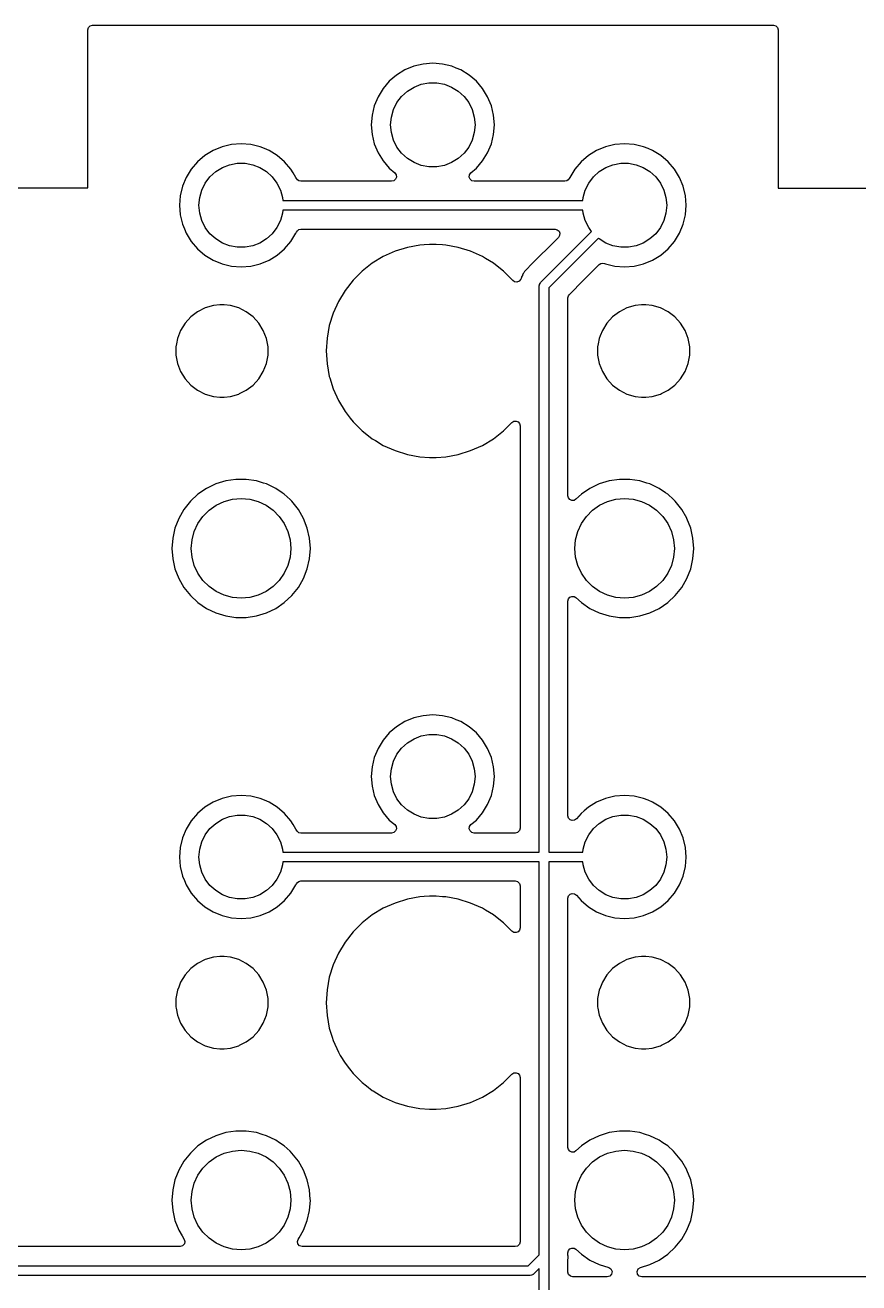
# Model space of a CAD drawing. Extents: x 79.4 to 173.9, y -124.3 to -35.
# Drawn here: x 113.76 to 135.5, y -67.82 to -35.01 of the extents above; entities that cross this region are included whole.
import ezdxf

# ---------------------------------------------------------------- set-up
doc = ezdxf.new("R2010")
doc.units = 0
doc.layers.add('BLACK', color=7, linetype='CONTINUOUS')

msp = doc.modelspace()

# ---------------------------------------------------------------- linework, layer by layer
at = {"layer": 'BLACK', "linetype": 'CONTINUOUS'}
for p, q in [((115.39, -35.1345), (115.407, -35.0725)), ((115.407, -35.0725), (115.453, -35.0271)), ((115.453, -35.0271), (115.514, -35.0105)), ((115.514, -35.0105), (133.275, -35.0105)), ((133.275, -35.0105), (133.338, -35.0271)), ((133.338, -35.0271), (133.383, -35.0725)), ((133.383, -35.0725), (133.399, -35.1345)), ((115.39, -39.2252), (115.39, -35.1345)), ((133.399, -35.1345), (133.399, -39.2352)), ((123.896, -36.0831), (123.663, -36.1795)), ((124.141, -36.0243), (123.896, -36.0831)), ((124.392, -36.0046), (124.141, -36.0243)), ((124.643, -36.0243), (124.392, -36.0046)), ((124.888, -36.0831), (124.643, -36.0243)), ((125.004, -36.1313), (124.888, -36.0831)), ((123.448, -36.3112), (123.257, -36.4748)), ((123.663, -36.1795), (123.448, -36.3112)), ((125.121, -36.1795), (125.004, -36.1313)), ((125.336, -36.3112), (125.121, -36.1795)), ((125.527, -36.4748), (125.336, -36.3112)), ((123.093, -36.6663), (122.962, -36.8811)), ((123.257, -36.4748), (123.093, -36.6663)), ((123.579, -36.8689), (123.729, -36.7322)), ((123.729, -36.7322), (123.902, -36.6253)), ((123.902, -36.6253), (124.091, -36.552)), ((124.091, -36.552), (124.291, -36.5147)), ((124.291, -36.5147), (124.493, -36.5147)), ((124.493, -36.5147), (124.693, -36.552)), ((124.693, -36.552), (124.882, -36.6253)), ((124.882, -36.6253), (125.055, -36.7322)), ((125.055, -36.7322), (125.205, -36.8689)), ((125.691, -36.6663), (125.527, -36.4748)), ((125.822, -36.8811), (125.691, -36.6663)), ((122.962, -36.8811), (122.865, -37.1139)), ((123.366, -37.2126), (123.457, -37.0309)), ((123.457, -37.0309), (123.579, -36.8689)), ((125.205, -36.8689), (125.327, -37.0309)), ((125.327, -37.0309), (125.418, -37.2126)), ((125.919, -37.1139), (125.822, -36.8811)), ((122.806, -37.3588), (122.787, -37.61)), ((122.865, -37.1139), (122.806, -37.3588)), ((123.311, -37.4079), (123.366, -37.2126)), ((125.418, -37.2126), (125.473, -37.4079)), ((125.978, -37.3589), (125.919, -37.1139)), ((125.997, -37.61), (125.978, -37.3589)), ((122.787, -37.61), (122.806, -37.8611)), ((123.292, -37.61), (123.311, -37.4079)), ((123.311, -37.8121), (123.292, -37.61)), ((125.473, -37.4079), (125.492, -37.61)), ((125.492, -37.61), (125.473, -37.8121)), ((125.978, -37.8611), (125.997, -37.61)), ((122.806, -37.8611), (122.865, -38.1061)), ((123.366, -38.0074), (123.311, -37.8121)), ((123.457, -38.1891), (123.366, -38.0074)), ((125.418, -38.0074), (125.327, -38.1891)), ((125.473, -37.8121), (125.418, -38.0074)), ((125.919, -38.1061), (125.978, -37.8611)), ((118.663, -38.2795), (118.448, -38.4112)), ((118.896, -38.1831), (118.663, -38.2795)), ((119.141, -38.1243), (118.896, -38.1831)), ((119.392, -38.1046), (119.141, -38.1243)), ((119.643, -38.1243), (119.392, -38.1046)), ((119.888, -38.1831), (119.643, -38.1243)), ((120.004, -38.2313), (119.888, -38.1831)), ((120.121, -38.2795), (120.004, -38.2313)), ((120.336, -38.4112), (120.121, -38.2795)), ((122.865, -38.1061), (122.897, -38.1831)), ((122.897, -38.1831), (122.962, -38.3389)), ((122.962, -38.3389), (123.093, -38.5537)), ((123.579, -38.3511), (123.457, -38.1891)), ((123.729, -38.4878), (123.579, -38.3511)), ((125.205, -38.3511), (125.055, -38.4878)), ((125.327, -38.1891), (125.205, -38.3511)), ((125.691, -38.5537), (125.822, -38.3389)), ((125.822, -38.3389), (125.919, -38.1061)), ((128.663, -38.2795), (128.448, -38.4112)), ((128.896, -38.1831), (128.663, -38.2795)), ((129.141, -38.1243), (128.896, -38.1831)), ((129.392, -38.1046), (129.141, -38.1243)), ((129.643, -38.1243), (129.392, -38.1046)), ((129.888, -38.1831), (129.643, -38.1243)), ((130.004, -38.2313), (129.888, -38.1831)), ((130.121, -38.2795), (130.004, -38.2313)), ((130.336, -38.4112), (130.121, -38.2795)), ((118.257, -38.5748), (118.093, -38.7663)), ((118.448, -38.4112), (118.257, -38.5748)), ((118.902, -38.7253), (119.091, -38.652)), ((119.091, -38.652), (119.291, -38.6147)), ((119.291, -38.6147), (119.493, -38.6147)), ((119.493, -38.6147), (119.693, -38.652)), ((119.693, -38.652), (119.882, -38.7253)), ((120.527, -38.5748), (120.336, -38.4112)), ((120.691, -38.7663), (120.527, -38.5748)), ((123.093, -38.5537), (123.257, -38.7452)), ((123.902, -38.5947), (123.729, -38.4878)), ((124.091, -38.668), (123.902, -38.5947)), ((124.291, -38.7053), (124.091, -38.668)), ((124.493, -38.7053), (124.291, -38.7053)), ((124.693, -38.668), (124.493, -38.7053)), ((124.882, -38.5947), (124.693, -38.668)), ((125.055, -38.4878), (124.882, -38.5947)), ((125.527, -38.7452), (125.691, -38.5537)), ((128.257, -38.5748), (128.093, -38.7663)), ((128.448, -38.4112), (128.257, -38.5748)), ((128.902, -38.7253), (129.091, -38.652)), ((129.091, -38.652), (129.291, -38.6147)), ((129.291, -38.6147), (129.493, -38.6147)), ((129.493, -38.6147), (129.693, -38.652)), ((129.693, -38.652), (129.882, -38.7253)), ((130.527, -38.5748), (130.336, -38.4112)), ((130.691, -38.7663), (130.527, -38.5748)), ((117.962, -38.9811), (117.865, -39.2139)), ((118.093, -38.7663), (117.962, -38.9811)), ((118.457, -39.1309), (118.579, -38.9689)), ((118.579, -38.9689), (118.729, -38.8322)), ((118.729, -38.8322), (118.902, -38.7253)), ((119.882, -38.7253), (120.055, -38.8322)), ((120.055, -38.8322), (120.205, -38.9689)), ((120.205, -38.9689), (120.327, -39.1309)), ((120.752, -38.8662), (120.691, -38.7663)), ((120.822, -38.9811), (120.752, -38.8662)), ((120.834, -39.008), (120.822, -38.9811)), ((120.86, -39.0482), (120.834, -39.008)), ((123.257, -38.7452), (123.398, -38.8662)), ((123.42, -39.0302), (123.376, -39.0701)), ((123.398, -38.8662), (123.433, -38.9149)), ((123.441, -38.9741), (123.42, -39.0302)), ((123.433, -38.9149), (123.441, -38.9741)), ((125.343, -38.9741), (125.351, -38.9149)), ((125.364, -39.0302), (125.343, -38.9741)), ((125.351, -38.9149), (125.386, -38.8662)), ((125.408, -39.0701), (125.364, -39.0302)), ((125.386, -38.8662), (125.527, -38.7452)), ((127.95, -39.008), (127.924, -39.0482)), ((127.962, -38.9811), (127.95, -39.008)), ((128.093, -38.7663), (127.962, -38.9811)), ((128.457, -39.1309), (128.579, -38.9689)), ((128.579, -38.9689), (128.729, -38.8322)), ((128.729, -38.8322), (128.902, -38.7253)), ((129.882, -38.7253), (130.055, -38.8322)), ((130.055, -38.8322), (130.205, -38.9689)), ((130.205, -38.9689), (130.327, -39.1309)), ((130.822, -38.9811), (130.691, -38.7663)), ((130.919, -39.2139), (130.822, -38.9811)), ((97.5144, -39.2604), (115.365, -39.2505)), ((115.365, -39.2505), (115.366, -39.2506)), ((115.366, -39.2506), (115.39, -39.2505)), ((115.391, -39.2254), (115.39, -39.2252)), ((115.39, -39.2501), (115.391, -39.25)), ((115.39, -39.2504), (115.39, -39.2501)), ((115.39, -39.2505), (115.39, -39.2504)), ((115.39, -39.2505), (115.39, -39.2505)), ((115.391, -39.25), (115.391, -39.2254)), ((117.865, -39.2139), (117.806, -39.4588)), ((118.311, -39.5079), (118.366, -39.3126)), ((118.366, -39.3126), (118.457, -39.1309)), ((120.327, -39.1309), (120.418, -39.3126)), ((120.418, -39.3126), (120.473, -39.5079)), ((120.901, -39.0751), (120.86, -39.0482)), ((120.948, -39.0845), (120.901, -39.0751)), ((123.318, -39.0845), (120.948, -39.0845)), ((123.376, -39.0701), (123.318, -39.0845)), ((125.466, -39.0845), (125.408, -39.0701)), ((127.836, -39.0845), (125.466, -39.0845)), ((127.883, -39.0751), (127.836, -39.0845)), ((127.924, -39.0482), (127.883, -39.0751)), ((128.311, -39.5079), (128.366, -39.3126)), ((128.366, -39.3126), (128.457, -39.1309)), ((130.327, -39.1309), (130.418, -39.3126)), ((130.418, -39.3126), (130.473, -39.5079)), ((130.978, -39.4589), (130.919, -39.2139)), ((133.399, -39.2352), (133.399, -39.2354)), ((133.399, -39.2354), (133.399, -39.26)), ((133.399, -39.26), (133.399, -39.2601)), ((133.399, -39.2601), (133.4, -39.2604)), ((133.4, -39.2604), (133.4, -39.2604)), ((133.4, -39.2604), (133.4, -39.2604)), ((133.4, -39.2604), (133.4, -39.2605)), ((133.4, -39.2605), (133.4, -39.2605)), ((133.4, -39.2605), (133.425, -39.2605)), ((133.425, -39.2605), (133.425, -39.2605)), ((133.425, -39.2605), (133.425, -39.2605)), ((133.425, -39.2605), (151.275, -39.2605)), ((117.806, -39.4588), (117.787, -39.71)), ((118.292, -39.71), (118.311, -39.5079)), ((120.473, -39.5079), (120.48, -39.585)), ((120.48, -39.585), (128.304, -39.585)), ((128.304, -39.585), (128.311, -39.5079)), ((130.473, -39.5079), (130.492, -39.71)), ((130.997, -39.71), (130.978, -39.4589)), ((117.787, -39.71), (117.806, -39.9611)), ((117.806, -39.9611), (117.865, -40.2061)), ((118.311, -39.9121), (118.292, -39.71)), ((118.366, -40.1074), (118.311, -39.9121)), ((120.473, -39.9121), (120.418, -40.1074)), ((120.48, -39.835), (120.473, -39.9121)), ((128.304, -39.835), (120.48, -39.835)), ((128.311, -39.9121), (128.304, -39.835)), ((128.366, -40.1074), (128.311, -39.9121)), ((130.473, -39.9121), (130.418, -40.1074)), ((130.492, -39.71), (130.473, -39.9121)), ((130.919, -40.2061), (130.978, -39.9611)), ((130.978, -39.9611), (130.997, -39.71)), ((117.865, -40.2061), (117.913, -40.3225)), ((117.913, -40.3225), (117.962, -40.4389)), ((118.457, -40.2891), (118.366, -40.1074)), ((118.579, -40.4511), (118.457, -40.2891)), ((120.327, -40.2891), (120.205, -40.4511)), ((120.418, -40.1074), (120.327, -40.2891)), ((120.86, -40.3718), (120.901, -40.3449)), ((120.901, -40.3449), (120.948, -40.3355)), ((120.948, -40.3355), (127.583, -40.3355)), ((127.583, -40.3355), (127.639, -40.349)), ((127.639, -40.349), (127.683, -40.3866)), ((128.457, -40.2891), (128.366, -40.1074)), ((128.534, -40.3913), (128.457, -40.2891)), ((130.327, -40.2891), (130.205, -40.4511)), ((130.418, -40.1074), (130.327, -40.2891)), ((130.822, -40.4389), (130.919, -40.2061)), ((117.962, -40.4389), (118.093, -40.6537)), ((118.093, -40.6537), (118.257, -40.8452)), ((118.729, -40.5878), (118.579, -40.4511)), ((118.902, -40.6947), (118.729, -40.5878)), ((120.055, -40.5878), (119.882, -40.6947)), ((120.205, -40.4511), (120.055, -40.5878)), ((120.527, -40.8452), (120.691, -40.6537)), ((120.691, -40.6537), (120.822, -40.4389)), ((120.822, -40.4389), (120.826, -40.4295)), ((120.826, -40.4295), (120.834, -40.412)), ((120.834, -40.412), (120.86, -40.3718)), ((127.67, -40.5472), (126.908, -41.3092)), ((127.204, -41.7216), (128.534, -40.3913)), ((128.709, -40.5696), (127.417, -41.8618)), ((127.7, -40.4978), (127.67, -40.5472)), ((127.683, -40.3866), (127.705, -40.4401)), ((127.705, -40.4401), (127.7, -40.4978)), ((128.729, -40.5878), (128.709, -40.5696)), ((128.902, -40.6947), (128.729, -40.5878)), ((130.055, -40.5878), (129.882, -40.6947)), ((130.205, -40.4511), (130.055, -40.5878)), ((130.527, -40.8452), (130.691, -40.6537)), ((130.691, -40.6537), (130.822, -40.4389)), ((118.257, -40.8452), (118.448, -41.0088)), ((118.448, -41.0088), (118.663, -41.1405)), ((119.091, -40.768), (118.902, -40.6947)), ((119.291, -40.8053), (119.091, -40.768)), ((119.493, -40.8053), (119.291, -40.8053)), ((119.693, -40.768), (119.493, -40.8053)), ((119.882, -40.6947), (119.693, -40.768)), ((120.121, -41.1405), (120.336, -41.0088)), ((120.336, -41.0088), (120.527, -40.8452)), ((123.406, -40.9101), (123.1, -41.0479)), ((123.727, -40.8102), (123.406, -40.9101)), ((124.057, -40.7497), (123.727, -40.8102)), ((124.165, -40.7432), (124.057, -40.7497)), ((124.308, -40.7345), (124.165, -40.7432)), ((124.476, -40.7345), (124.308, -40.7345)), ((124.643, -40.7446), (124.476, -40.7345)), ((124.727, -40.7497), (124.643, -40.7446)), ((125.057, -40.8102), (124.727, -40.7497)), ((125.378, -40.9101), (125.057, -40.8102)), ((125.684, -41.0479), (125.378, -40.9101)), ((125.378, -40.9101), (125.378, -40.9101)), ((125.378, -40.9101), (125.378, -40.9101)), ((129.091, -40.768), (128.902, -40.6947)), ((129.291, -40.8053), (129.091, -40.768)), ((129.493, -40.8053), (129.291, -40.8053)), ((129.693, -40.768), (129.493, -40.8053)), ((129.882, -40.6947), (129.693, -40.768)), ((130.121, -41.1405), (130.336, -41.0088)), ((130.336, -41.0088), (130.527, -40.8452)), ((118.663, -41.1405), (118.896, -41.2369)), ((118.896, -41.2369), (119.141, -41.2957)), ((119.141, -41.2957), (119.392, -41.3154)), ((119.392, -41.3154), (119.643, -41.2957)), ((119.643, -41.2957), (119.888, -41.2369)), ((119.888, -41.2369), (120.121, -41.1405)), ((122.812, -41.2216), (122.548, -41.4287)), ((123.1, -41.0479), (122.812, -41.2216)), ((125.766, -41.0972), (125.684, -41.0479)), ((125.972, -41.2216), (125.766, -41.0972)), ((126.153, -41.3639), (125.972, -41.2216)), ((126.892, -41.3221), (126.844, -41.3732)), ((126.908, -41.3092), (126.892, -41.3221)), ((128.32, -41.6661), (128.734, -41.2526)), ((128.734, -41.2526), (128.774, -41.2258)), ((128.774, -41.2258), (128.822, -41.2163)), ((128.822, -41.2163), (128.869, -41.2258)), ((128.869, -41.2258), (128.896, -41.2369)), ((128.896, -41.2369), (128.962, -41.2526)), ((128.962, -41.2526), (129.141, -41.2957)), ((129.141, -41.2957), (129.392, -41.3154)), ((129.392, -41.3154), (129.643, -41.2957)), ((129.643, -41.2957), (129.888, -41.2369)), ((129.888, -41.2369), (130.121, -41.1405)), ((122.548, -41.4287), (122.311, -41.6661)), ((126.236, -41.4287), (126.153, -41.3639)), ((126.479, -41.6714), (126.236, -41.4287)), ((126.236, -41.4287), (126.236, -41.4287)), ((126.236, -41.4287), (126.236, -41.4287)), ((126.685, -41.6387), (126.645, -41.6886)), ((126.695, -41.6157), (126.685, -41.6387)), ((126.701, -41.5973), (126.695, -41.6157)), ((126.706, -41.5779), (126.701, -41.5973)), ((126.727, -41.5396), (126.706, -41.5779)), ((126.732, -41.5292), (126.727, -41.5396)), ((126.749, -41.4891), (126.732, -41.5292)), ((126.762, -41.4732), (126.749, -41.4891)), ((126.772, -41.457), (126.762, -41.4732)), ((126.782, -41.4394), (126.772, -41.457)), ((126.812, -41.4076), (126.782, -41.4394)), ((126.819, -41.3987), (126.812, -41.4076)), ((126.822, -41.3955), (126.819, -41.3987)), ((126.841, -41.376), (126.822, -41.3955)), ((126.844, -41.3732), (126.841, -41.376)), ((122.104, -41.9305), (121.93, -42.2178)), ((122.311, -41.6661), (122.104, -41.9305)), ((126.524, -41.7042), (126.479, -41.6707)), ((126.479, -41.6707), (126.479, -41.6714)), ((126.587, -41.7125), (126.524, -41.7042)), ((126.645, -41.6886), (126.587, -41.7125)), ((127.167, -41.81), (127.17, -41.7879)), ((127.167, -56.585), (127.167, -41.81)), ((127.17, -41.7834), (127.171, -41.781)), ((127.17, -41.7879), (127.17, -41.7834)), ((127.171, -41.781), (127.172, -41.7748)), ((127.172, -41.7748), (127.189, -41.7488)), ((127.189, -41.7488), (127.204, -41.7216)), ((127.417, -41.8618), (127.417, -56.585)), ((127.954, -42.0328), (128.32, -41.6661)), ((118.836, -42.3095), (118.67, -42.3249)), ((118.948, -42.3095), (118.836, -42.3095)), ((118.836, -42.3095), (118.836, -42.3095)), ((119.114, -42.3249), (118.948, -42.3095)), ((118.948, -42.3095), (118.948, -42.3095)), ((121.93, -42.2178), (121.792, -42.524)), ((127.917, -42.1205), (127.927, -42.073)), ((127.917, -43.6212), (127.917, -42.1205)), ((127.927, -42.073), (127.954, -42.0328)), ((129.836, -42.3095), (129.67, -42.3249)), ((129.948, -42.3095), (129.836, -42.3095)), ((129.836, -42.3095), (129.836, -42.3095)), ((130.114, -42.3249), (129.948, -42.3095)), ((129.948, -42.3095), (129.948, -42.3095)), ((118.08, -42.619), (117.93, -42.7834)), ((118.257, -42.4849), (118.08, -42.619)), ((118.456, -42.3858), (118.257, -42.4849)), ((118.67, -42.3249), (118.456, -42.3858)), ((119.328, -42.3858), (119.114, -42.3249)), ((119.527, -42.4849), (119.328, -42.3858)), ((119.704, -42.619), (119.527, -42.4849)), ((119.854, -42.7834), (119.704, -42.619)), ((121.792, -42.524), (121.692, -42.8446)), ((129.08, -42.619), (128.93, -42.7834)), ((129.257, -42.4849), (129.08, -42.619)), ((129.456, -42.3858), (129.257, -42.4849)), ((129.67, -42.3249), (129.456, -42.3858)), ((130.328, -42.3858), (130.114, -42.3249)), ((130.527, -42.4849), (130.328, -42.3858)), ((130.704, -42.619), (130.527, -42.4849)), ((130.854, -42.7834), (130.704, -42.619)), ((117.813, -42.9726), (117.757, -43.1162)), ((117.93, -42.7834), (117.813, -42.9726)), ((119.971, -42.9726), (119.854, -42.7834)), ((120.052, -43.1801), (119.971, -42.9726)), ((119.971, -42.9726), (119.971, -42.9726)), ((121.692, -42.8446), (121.632, -43.1748)), ((128.813, -42.9726), (128.757, -43.1162)), ((128.93, -42.7834), (128.813, -42.9726)), ((130.971, -42.9726), (130.854, -42.7834)), ((131.052, -43.1801), (130.971, -42.9726)), ((130.971, -42.9726), (130.971, -42.9726)), ((117.732, -43.1801), (117.705, -43.3251)), ((117.757, -43.1162), (117.732, -43.1801)), ((120.093, -43.3988), (120.052, -43.1801)), ((121.632, -43.1748), (121.611, -43.51)), ((128.732, -43.1801), (128.705, -43.3251)), ((128.757, -43.1162), (128.732, -43.1801)), ((131.093, -43.3988), (131.052, -43.1801)), ((117.705, -43.3251), (117.691, -43.3988)), ((117.691, -43.3988), (117.691, -43.6212)), ((117.691, -43.6212), (117.732, -43.8399)), ((120.052, -43.8399), (120.093, -43.6212)), ((120.093, -43.6212), (120.093, -43.3988)), ((121.611, -43.51), (121.632, -43.8452)), ((127.917, -47.2878), (127.917, -43.6212)), ((128.705, -43.3251), (128.691, -43.3988)), ((128.691, -43.3988), (128.691, -43.6212)), ((128.691, -43.6212), (128.732, -43.8399)), ((131.052, -43.8399), (131.093, -43.6212)), ((131.093, -43.6212), (131.093, -43.3988)), ((117.732, -43.8399), (117.813, -44.0474)), ((119.971, -44.0474), (120.052, -43.8399)), ((121.632, -43.8452), (121.692, -44.1754)), ((128.732, -43.8399), (128.813, -44.0474)), ((130.971, -44.0474), (131.052, -43.8399)), ((117.813, -44.0474), (117.93, -44.2366)), ((117.93, -44.2366), (118.08, -44.401)), ((119.704, -44.401), (119.854, -44.2366)), ((119.854, -44.2366), (119.971, -44.0474)), ((121.692, -44.1754), (121.703, -44.2111)), ((121.703, -44.2111), (121.792, -44.496)), ((128.813, -44.0474), (128.93, -44.2366)), ((128.93, -44.2366), (129.08, -44.401)), ((130.704, -44.401), (130.854, -44.2366)), ((130.854, -44.2366), (130.971, -44.0474)), ((118.08, -44.401), (118.257, -44.5351)), ((118.257, -44.5351), (118.456, -44.6342)), ((119.352, -44.6218), (119.527, -44.5351)), ((119.527, -44.5351), (119.704, -44.401)), ((121.792, -44.496), (121.93, -44.8022)), ((129.08, -44.401), (129.257, -44.5351)), ((129.257, -44.5351), (129.456, -44.6342)), ((130.352, -44.6218), (130.527, -44.5351)), ((130.527, -44.5351), (130.704, -44.401)), ((118.456, -44.6342), (118.67, -44.6951)), ((118.67, -44.6951), (118.836, -44.7105)), ((118.836, -44.7105), (118.836, -44.7105)), ((118.836, -44.7105), (118.948, -44.7105)), ((118.948, -44.7105), (119.114, -44.6951)), ((118.948, -44.7105), (118.948, -44.7105)), ((119.114, -44.6951), (119.328, -44.6342)), ((119.328, -44.6342), (119.352, -44.6218)), ((121.93, -44.8022), (121.93, -44.8022)), ((121.93, -44.8022), (122.104, -45.0895)), ((129.456, -44.6342), (129.67, -44.6951)), ((129.67, -44.6951), (129.836, -44.7105)), ((129.836, -44.7105), (129.836, -44.7105)), ((129.836, -44.7105), (129.948, -44.7105)), ((129.948, -44.7105), (130.114, -44.6951)), ((129.948, -44.7105), (129.948, -44.7105)), ((130.114, -44.6951), (130.328, -44.6342)), ((130.328, -44.6342), (130.352, -44.6218)), ((122.104, -45.0895), (122.236, -45.2588)), ((122.236, -45.2588), (122.311, -45.3539)), ((122.311, -45.3539), (122.548, -45.5913)), ((122.548, -45.5913), (122.627, -45.6533)), ((125.972, -45.7984), (126.236, -45.5913)), ((126.236, -45.5913), (126.455, -45.3723)), ((126.455, -45.3723), (126.504, -45.3421)), ((126.504, -45.3421), (126.562, -45.3375)), ((126.562, -45.3375), (126.615, -45.3597)), ((126.615, -45.3597), (126.653, -45.4037)), ((126.653, -45.4037), (126.666, -45.46)), ((126.666, -45.46), (126.666, -55.9605)), ((122.627, -45.6533), (122.812, -45.7984)), ((122.812, -45.7984), (122.893, -45.8473)), ((122.893, -45.8473), (123.1, -45.9721)), ((125.684, -45.9721), (125.972, -45.7984)), ((123.1, -45.9721), (123.406, -46.1099)), ((123.406, -46.1099), (123.727, -46.2098)), ((123.727, -46.2098), (124.057, -46.2703)), ((124.727, -46.2703), (125.057, -46.2098)), ((125.057, -46.2098), (125.378, -46.1099)), ((125.378, -46.1099), (125.684, -45.9721)), ((124.057, -46.2703), (124.308, -46.2855)), ((124.308, -46.2855), (124.476, -46.2855)), ((124.476, -46.2855), (124.727, -46.2703)), ((124.476, -46.2855), (124.476, -46.2855)), ((118.99, -46.8997), (118.732, -46.9793)), ((119.257, -46.8595), (118.99, -46.8997)), ((119.527, -46.8595), (119.257, -46.8595)), ((119.794, -46.8997), (119.527, -46.8595)), ((119.972, -46.9547), (119.794, -46.8997)), ((128.99, -46.8997), (128.732, -46.9793)), ((129.257, -46.8595), (128.99, -46.8997)), ((129.527, -46.8595), (129.257, -46.8595)), ((129.794, -46.8997), (129.527, -46.8595)), ((129.972, -46.9547), (129.794, -46.8997)), ((118.489, -47.0963), (118.266, -47.2484)), ((118.732, -46.9793), (118.489, -47.0963)), ((120.052, -46.9793), (119.972, -46.9547)), ((120.295, -47.0963), (120.052, -46.9793)), ((120.46, -47.2091), (120.295, -47.0963)), ((120.518, -47.2484), (120.46, -47.2091)), ((128.489, -47.0963), (128.266, -47.2484)), ((128.732, -46.9793), (128.489, -47.0963)), ((130.052, -46.9793), (129.972, -46.9547)), ((130.295, -47.0963), (130.052, -46.9793)), ((130.46, -47.2091), (130.295, -47.0963)), ((130.518, -47.2484), (130.46, -47.2091)), ((118.068, -47.4319), (117.9, -47.6429)), ((118.266, -47.2484), (118.068, -47.4319)), ((118.556, -47.6641), (118.742, -47.5342)), ((118.742, -47.5342), (118.947, -47.4384)), ((118.947, -47.4384), (119.166, -47.3798)), ((119.166, -47.3798), (119.392, -47.36)), ((119.392, -47.36), (119.618, -47.3798)), ((119.618, -47.3798), (119.837, -47.4384)), ((119.837, -47.4384), (120.042, -47.5342)), ((120.042, -47.5342), (120.228, -47.6641)), ((120.667, -47.387), (120.518, -47.2484)), ((120.716, -47.4319), (120.667, -47.387)), ((120.884, -47.6429), (120.716, -47.4319)), ((127.931, -47.3432), (127.917, -47.2878)), ((127.967, -47.387), (127.931, -47.3432)), ((128.019, -47.4098), (127.967, -47.387)), ((128.076, -47.4068), (128.019, -47.4098)), ((128.126, -47.3787), (128.076, -47.4068)), ((128.266, -47.2484), (128.126, -47.3787)), ((128.556, -47.6641), (128.742, -47.5342)), ((128.742, -47.5342), (128.947, -47.4384)), ((128.947, -47.4384), (129.166, -47.3798)), ((129.166, -47.3798), (129.392, -47.36)), ((129.392, -47.36), (129.618, -47.3798)), ((129.618, -47.3798), (129.837, -47.4384)), ((129.837, -47.4384), (130.042, -47.5342)), ((130.042, -47.5342), (130.228, -47.6641)), ((130.667, -47.387), (130.518, -47.2484)), ((130.716, -47.4319), (130.667, -47.387)), ((130.884, -47.6429), (130.716, -47.4319)), ((117.765, -47.8766), (117.667, -48.1278)), ((117.9, -47.6429), (117.765, -47.8766)), ((118.266, -48.01), (118.396, -47.8244)), ((118.396, -47.8244), (118.556, -47.6641)), ((120.228, -47.6641), (120.388, -47.8244)), ((120.388, -47.8244), (120.518, -48.01)), ((121.019, -47.8766), (120.884, -47.6429)), ((121.117, -48.1278), (121.019, -47.8766)), ((128.266, -48.01), (128.396, -47.8244)), ((128.396, -47.8244), (128.556, -47.6641)), ((130.228, -47.6641), (130.388, -47.8244)), ((130.388, -47.8244), (130.518, -48.01)), ((131.016, -47.8712), (130.884, -47.6429)), ((131.019, -47.8766), (131.016, -47.8712)), ((131.117, -48.1278), (131.019, -47.8766)), ((117.667, -48.1278), (117.607, -48.3909)), ((118.112, -48.4343), (118.17, -48.2154)), ((118.17, -48.2154), (118.266, -48.01)), ((120.518, -48.01), (120.614, -48.2154)), ((120.614, -48.2154), (120.672, -48.4343)), ((121.177, -48.3909), (121.117, -48.1278)), ((128.112, -48.4343), (128.17, -48.2154)), ((128.17, -48.2154), (128.266, -48.01)), ((130.518, -48.01), (130.614, -48.2154)), ((130.614, -48.2154), (130.672, -48.4343)), ((131.177, -48.3909), (131.117, -48.1278)), ((117.607, -48.3909), (117.586, -48.66)), ((118.092, -48.66), (118.112, -48.4343)), ((120.672, -48.4343), (120.692, -48.66)), ((121.198, -48.66), (121.177, -48.3909)), ((128.092, -48.66), (128.112, -48.4343)), ((130.672, -48.4343), (130.692, -48.66)), ((131.198, -48.66), (131.177, -48.3909)), ((117.586, -48.66), (117.607, -48.9291)), ((118.112, -48.8857), (118.092, -48.66)), ((120.692, -48.66), (120.672, -48.8857)), ((121.177, -48.9291), (121.198, -48.66)), ((128.112, -48.8857), (128.092, -48.66)), ((130.692, -48.66), (130.672, -48.8857)), ((131.177, -48.9291), (131.198, -48.66)), ((117.607, -48.9291), (117.667, -49.1922)), ((117.667, -49.1922), (117.765, -49.4434)), ((118.17, -49.1046), (118.112, -48.8857)), ((118.266, -49.31), (118.17, -49.1046)), ((120.614, -49.1046), (120.518, -49.31)), ((120.672, -48.8857), (120.614, -49.1046)), ((121.019, -49.4434), (121.117, -49.1922)), ((121.117, -49.1922), (121.177, -48.9291)), ((128.17, -49.1046), (128.112, -48.8857)), ((128.266, -49.31), (128.17, -49.1046)), ((130.614, -49.1046), (130.518, -49.31)), ((130.672, -48.8857), (130.614, -49.1046)), ((131.019, -49.4434), (131.117, -49.1922)), ((131.117, -49.1922), (131.177, -48.9291)), ((117.765, -49.4434), (117.9, -49.6771)), ((118.396, -49.4956), (118.266, -49.31)), ((118.556, -49.6559), (118.396, -49.4956)), ((120.388, -49.4956), (120.228, -49.6559)), ((120.518, -49.31), (120.388, -49.4956)), ((120.884, -49.6771), (121.019, -49.4434)), ((128.396, -49.4956), (128.266, -49.31)), ((128.556, -49.6559), (128.396, -49.4956)), ((130.388, -49.4956), (130.228, -49.6559)), ((130.518, -49.31), (130.388, -49.4956)), ((130.884, -49.6771), (131.019, -49.4434)), ((117.9, -49.6771), (118.068, -49.8881)), ((118.742, -49.7858), (118.556, -49.6559)), ((118.947, -49.8816), (118.742, -49.7858)), ((120.042, -49.7858), (119.837, -49.8816)), ((120.228, -49.6559), (120.042, -49.7858)), ((120.716, -49.8881), (120.884, -49.6771)), ((128.742, -49.7858), (128.556, -49.6559)), ((128.947, -49.8816), (128.742, -49.7858)), ((130.042, -49.7858), (129.837, -49.8816)), ((130.228, -49.6559), (130.042, -49.7858)), ((130.716, -49.8881), (130.884, -49.6771)), ((118.068, -49.8881), (118.266, -50.0716)), ((118.266, -50.0716), (118.489, -50.2237)), ((119.166, -49.9402), (118.947, -49.8816)), ((119.392, -49.96), (119.166, -49.9402)), ((119.618, -49.9402), (119.392, -49.96)), ((119.837, -49.8816), (119.618, -49.9402)), ((120.295, -50.2237), (120.518, -50.0716)), ((120.518, -50.0716), (120.716, -49.8881)), ((127.917, -50.0322), (127.931, -49.9768)), ((127.917, -52.91), (127.917, -50.0322)), ((127.931, -49.9768), (127.967, -49.933)), ((127.967, -49.933), (128.019, -49.9102)), ((128.019, -49.9102), (128.076, -49.9132)), ((128.076, -49.9132), (128.126, -49.9413)), ((128.126, -49.9413), (128.266, -50.0716)), ((128.266, -50.0716), (128.489, -50.2237)), ((129.166, -49.9402), (128.947, -49.8816)), ((129.392, -49.96), (129.166, -49.9402)), ((129.618, -49.9402), (129.392, -49.96)), ((129.837, -49.8816), (129.618, -49.9402)), ((130.295, -50.2237), (130.518, -50.0716)), ((130.518, -50.0716), (130.716, -49.8881)), ((118.489, -50.2237), (118.732, -50.3407)), ((118.732, -50.3407), (118.99, -50.4203)), ((118.99, -50.4203), (119.257, -50.4605)), ((119.257, -50.4605), (119.527, -50.4605)), ((119.527, -50.4605), (119.794, -50.4203)), ((119.794, -50.4203), (120.052, -50.3407)), ((120.052, -50.3407), (120.295, -50.2237)), ((128.489, -50.2237), (128.732, -50.3407)), ((128.732, -50.3407), (128.99, -50.4203)), ((128.99, -50.4203), (129.257, -50.4605)), ((129.257, -50.4605), (129.527, -50.4605)), ((129.527, -50.4605), (129.794, -50.4203)), ((129.794, -50.4203), (130.052, -50.3407)), ((130.052, -50.3407), (130.295, -50.2237)), ((123.896, -53.0831), (123.663, -53.1795)), ((124.141, -53.0243), (123.896, -53.0831)), ((124.392, -53.0046), (124.141, -53.0243)), ((124.643, -53.0243), (124.392, -53.0046)), ((124.888, -53.0831), (124.643, -53.0243)), ((125.004, -53.1313), (124.888, -53.0831)), ((125.121, -53.1795), (125.004, -53.1313)), ((127.917, -55.6359), (127.917, -52.91)), ((123.257, -53.4748), (123.093, -53.6663)), ((123.448, -53.3112), (123.257, -53.4748)), ((123.663, -53.1795), (123.448, -53.3112)), ((125.336, -53.3112), (125.121, -53.1795)), ((125.527, -53.4748), (125.336, -53.3112)), ((125.691, -53.6663), (125.527, -53.4748)), ((123.093, -53.6663), (122.962, -53.8811)), ((123.579, -53.8689), (123.729, -53.7322)), ((123.729, -53.7322), (123.902, -53.6253)), ((123.902, -53.6253), (124.091, -53.552)), ((124.091, -53.552), (124.291, -53.5147)), ((124.291, -53.5147), (124.493, -53.5147)), ((124.493, -53.5147), (124.693, -53.552)), ((124.693, -53.552), (124.882, -53.6253)), ((124.882, -53.6253), (125.055, -53.7322)), ((125.055, -53.7322), (125.205, -53.8689)), ((125.822, -53.8811), (125.691, -53.6663)), ((122.865, -54.1139), (122.806, -54.3588)), ((122.962, -53.8811), (122.865, -54.1139)), ((123.366, -54.2126), (123.457, -54.0309)), ((123.457, -54.0309), (123.579, -53.8689)), ((125.205, -53.8689), (125.327, -54.0309)), ((125.327, -54.0309), (125.418, -54.2126)), ((125.919, -54.1139), (125.822, -53.8811)), ((125.978, -54.3589), (125.919, -54.1139)), ((122.806, -54.3588), (122.787, -54.61)), ((123.292, -54.61), (123.311, -54.4079)), ((123.311, -54.4079), (123.366, -54.2126)), ((125.418, -54.2126), (125.473, -54.4079)), ((125.473, -54.4079), (125.492, -54.61)), ((125.997, -54.61), (125.978, -54.3589)), ((122.787, -54.61), (122.806, -54.8611)), ((123.311, -54.8121), (123.292, -54.61)), ((125.492, -54.61), (125.473, -54.8121)), ((125.978, -54.8611), (125.997, -54.61)), ((119.392, -55.1046), (119.141, -55.1243)), ((119.643, -55.1243), (119.392, -55.1046)), ((122.806, -54.8611), (122.865, -55.1061)), ((122.865, -55.1061), (122.897, -55.1831)), ((123.366, -55.0074), (123.311, -54.8121)), ((123.457, -55.1891), (123.366, -55.0074)), ((125.418, -55.0074), (125.327, -55.1891)), ((125.473, -54.8121), (125.418, -55.0074)), ((125.822, -55.3389), (125.919, -55.1061)), ((125.919, -55.1061), (125.978, -54.8611)), ((129.392, -55.1046), (129.141, -55.1243)), ((129.643, -55.1243), (129.392, -55.1046)), ((118.448, -55.4112), (118.257, -55.5748)), ((118.663, -55.2795), (118.448, -55.4112)), ((118.896, -55.1831), (118.663, -55.2795)), ((119.141, -55.1243), (118.896, -55.1831)), ((119.888, -55.1831), (119.643, -55.1243)), ((120.004, -55.2313), (119.888, -55.1831)), ((120.121, -55.2795), (120.004, -55.2313)), ((120.336, -55.4112), (120.121, -55.2795)), ((120.527, -55.5748), (120.336, -55.4112)), ((122.897, -55.1831), (122.962, -55.3389)), ((122.962, -55.3389), (123.093, -55.5537)), ((123.579, -55.3511), (123.457, -55.1891)), ((123.729, -55.4878), (123.579, -55.3511)), ((125.205, -55.3511), (125.055, -55.4878)), ((125.327, -55.1891), (125.205, -55.3511)), ((125.691, -55.5537), (125.822, -55.3389)), ((128.448, -55.4112), (128.337, -55.5061)), ((128.663, -55.2795), (128.448, -55.4112)), ((128.896, -55.1831), (128.663, -55.2795)), ((129.141, -55.1243), (128.896, -55.1831)), ((129.888, -55.1831), (129.643, -55.1243)), ((130.004, -55.2313), (129.888, -55.1831)), ((130.121, -55.2795), (130.004, -55.2313)), ((130.336, -55.4112), (130.121, -55.2795)), ((130.527, -55.5748), (130.336, -55.4112)), ((118.093, -55.7663), (117.962, -55.9811)), ((118.257, -55.5748), (118.093, -55.7663)), ((118.729, -55.8322), (118.902, -55.7253)), ((118.902, -55.7253), (119.091, -55.652)), ((119.091, -55.652), (119.291, -55.6147)), ((119.291, -55.6147), (119.493, -55.6147)), ((119.493, -55.6147), (119.693, -55.652)), ((119.693, -55.652), (119.882, -55.7253)), ((119.882, -55.7253), (120.055, -55.8322)), ((120.691, -55.7663), (120.527, -55.5748)), ((120.752, -55.8662), (120.691, -55.7663)), ((123.093, -55.5537), (123.257, -55.7452)), ((123.257, -55.7452), (123.398, -55.8662)), ((123.902, -55.5947), (123.729, -55.4878)), ((124.091, -55.668), (123.902, -55.5947)), ((124.291, -55.7053), (124.091, -55.668)), ((124.493, -55.7053), (124.291, -55.7053)), ((124.693, -55.668), (124.493, -55.7053)), ((124.882, -55.5947), (124.693, -55.668)), ((125.055, -55.4878), (124.882, -55.5947)), ((125.386, -55.8662), (125.527, -55.7452)), ((125.527, -55.7452), (125.691, -55.5537)), ((127.932, -55.6939), (127.917, -55.6359)), ((127.972, -55.7385), (127.932, -55.6939)), ((128.028, -55.7592), (127.972, -55.7385)), ((128.087, -55.7512), (128.028, -55.7592)), ((128.136, -55.7164), (128.087, -55.7512)), ((128.257, -55.5748), (128.136, -55.7164)), ((128.337, -55.5061), (128.257, -55.5748)), ((128.729, -55.8322), (128.902, -55.7253)), ((128.902, -55.7253), (129.091, -55.652)), ((129.091, -55.652), (129.291, -55.6147)), ((129.291, -55.6147), (129.493, -55.6147)), ((129.493, -55.6147), (129.693, -55.652)), ((129.693, -55.652), (129.882, -55.7253)), ((129.882, -55.7253), (130.055, -55.8322)), ((130.691, -55.7663), (130.527, -55.5748)), ((130.822, -55.9811), (130.691, -55.7663)), ((117.962, -55.9811), (117.865, -56.2139)), ((118.457, -56.1309), (118.579, -55.9689)), ((118.579, -55.9689), (118.729, -55.8322)), ((120.055, -55.8322), (120.205, -55.9689)), ((120.205, -55.9689), (120.327, -56.1309)), ((120.822, -55.9811), (120.752, -55.8662)), ((120.834, -56.008), (120.822, -55.9811)), ((120.86, -56.0482), (120.834, -56.008)), ((120.901, -56.0751), (120.86, -56.0482)), ((120.948, -56.0845), (120.901, -56.0751)), ((123.318, -56.0845), (120.948, -56.0845)), ((123.376, -56.0701), (123.318, -56.0845)), ((123.42, -56.0302), (123.376, -56.0701)), ((123.398, -55.8662), (123.433, -55.9149)), ((123.441, -55.9741), (123.42, -56.0302)), ((123.433, -55.9149), (123.441, -55.9741)), ((125.343, -55.9741), (125.351, -55.9149)), ((125.364, -56.0302), (125.343, -55.9741)), ((125.351, -55.9149), (125.386, -55.8662)), ((125.408, -56.0701), (125.364, -56.0302)), ((125.466, -56.0845), (125.408, -56.0701)), ((126.542, -56.0845), (125.466, -56.0845)), ((126.604, -56.0679), (126.542, -56.0845)), ((126.65, -56.0225), (126.604, -56.0679)), ((126.666, -55.9605), (126.65, -56.0225)), ((128.457, -56.1309), (128.579, -55.9689)), ((128.579, -55.9689), (128.729, -55.8322)), ((130.055, -55.8322), (130.205, -55.9689)), ((130.205, -55.9689), (130.327, -56.1309)), ((130.919, -56.2139), (130.822, -55.9811)), ((117.865, -56.2139), (117.806, -56.4588)), ((118.311, -56.5079), (118.366, -56.3126)), ((118.366, -56.3126), (118.457, -56.1309)), ((120.327, -56.1309), (120.418, -56.3126)), ((120.418, -56.3126), (120.473, -56.5079)), ((128.311, -56.5079), (128.366, -56.3126)), ((128.366, -56.3126), (128.457, -56.1309)), ((130.327, -56.1309), (130.418, -56.3126)), ((130.418, -56.3126), (130.473, -56.5079)), ((130.978, -56.4589), (130.919, -56.2139)), ((117.806, -56.4588), (117.787, -56.71)), ((117.787, -56.71), (117.806, -56.9611)), ((118.292, -56.71), (118.311, -56.5079)), ((118.311, -56.9121), (118.292, -56.71)), ((120.473, -56.5079), (120.48, -56.585)), ((120.48, -56.585), (127.167, -56.585)), ((127.417, -56.585), (128.304, -56.585)), ((128.304, -56.585), (128.311, -56.5079)), ((130.473, -56.5079), (130.492, -56.71)), ((130.492, -56.71), (130.473, -56.9121)), ((130.997, -56.71), (130.978, -56.4589)), ((130.978, -56.9611), (130.997, -56.71)), ((117.806, -56.9611), (117.865, -57.2061)), ((118.366, -57.1074), (118.311, -56.9121)), ((120.473, -56.9121), (120.418, -57.1074)), ((120.48, -56.835), (120.473, -56.9121)), ((127.167, -56.835), (120.48, -56.835)), ((127.167, -67.0882), (127.167, -56.835)), ((128.304, -56.835), (127.417, -56.835)), ((127.417, -56.835), (127.417, -67.14)), ((128.311, -56.9121), (128.304, -56.835)), ((128.366, -57.1074), (128.311, -56.9121)), ((130.473, -56.9121), (130.418, -57.1074)), ((130.919, -57.2061), (130.978, -56.9611)), ((117.865, -57.2061), (117.913, -57.3225)), ((117.913, -57.3225), (117.962, -57.4389)), ((118.457, -57.2891), (118.366, -57.1074)), ((118.579, -57.4511), (118.457, -57.2891)), ((120.327, -57.2891), (120.205, -57.4511)), ((120.418, -57.1074), (120.327, -57.2891)), ((120.826, -57.4295), (120.834, -57.412)), ((120.834, -57.412), (120.86, -57.3718)), ((120.86, -57.3718), (120.901, -57.3449)), ((120.901, -57.3449), (120.948, -57.3355)), ((120.948, -57.3355), (126.542, -57.3355)), ((126.542, -57.3355), (126.604, -57.3521)), ((126.604, -57.3521), (126.65, -57.3975)), ((126.65, -57.3975), (126.666, -57.4595)), ((128.457, -57.2891), (128.366, -57.1074)), ((128.579, -57.4511), (128.457, -57.2891)), ((130.327, -57.2891), (130.205, -57.4511)), ((130.418, -57.1074), (130.327, -57.2891)), ((130.822, -57.4389), (130.919, -57.2061)), ((117.962, -57.4389), (118.093, -57.6537)), ((118.093, -57.6537), (118.257, -57.8452)), ((118.729, -57.5878), (118.579, -57.4511)), ((118.902, -57.6947), (118.729, -57.5878)), ((119.091, -57.768), (118.902, -57.6947)), ((119.882, -57.6947), (119.693, -57.768)), ((120.055, -57.5878), (119.882, -57.6947)), ((120.205, -57.4511), (120.055, -57.5878)), ((120.527, -57.8452), (120.691, -57.6537)), ((120.691, -57.6537), (120.822, -57.4389)), ((120.822, -57.4389), (120.826, -57.4295)), ((124.308, -57.7345), (124.165, -57.7432)), ((124.476, -57.7345), (124.308, -57.7345)), ((124.643, -57.7446), (124.476, -57.7345)), ((126.666, -57.4595), (126.666, -58.56)), ((127.917, -57.7841), (127.932, -57.7261)), ((127.932, -57.7261), (127.972, -57.6815)), ((127.972, -57.6815), (128.028, -57.6608)), ((128.028, -57.6608), (128.087, -57.6688)), ((128.087, -57.6688), (128.136, -57.7036)), ((128.136, -57.7036), (128.257, -57.8452)), ((128.729, -57.5878), (128.579, -57.4511)), ((128.902, -57.6947), (128.729, -57.5878)), ((129.091, -57.768), (128.902, -57.6947)), ((129.882, -57.6947), (129.693, -57.768)), ((130.055, -57.5878), (129.882, -57.6947)), ((130.205, -57.4511), (130.055, -57.5878)), ((130.527, -57.8452), (130.691, -57.6537)), ((130.691, -57.6537), (130.822, -57.4389)), ((118.257, -57.8452), (118.448, -58.0088)), ((118.448, -58.0088), (118.663, -58.1405)), ((119.291, -57.8053), (119.091, -57.768)), ((119.493, -57.8053), (119.291, -57.8053)), ((119.693, -57.768), (119.493, -57.8053)), ((120.121, -58.1405), (120.336, -58.0088)), ((120.336, -58.0088), (120.527, -57.8452)), ((123.1, -58.0479), (122.812, -58.2216)), ((123.406, -57.9101), (123.1, -58.0479)), ((123.727, -57.8102), (123.406, -57.9101)), ((124.057, -57.7497), (123.727, -57.8102)), ((124.165, -57.7432), (124.057, -57.7497)), ((124.727, -57.7497), (124.643, -57.7446)), ((125.057, -57.8102), (124.727, -57.7497)), ((125.378, -57.9101), (125.057, -57.8102)), ((125.684, -58.0479), (125.378, -57.9101)), ((125.378, -57.9101), (125.378, -57.9101)), ((125.378, -57.9101), (125.378, -57.9101)), ((125.766, -58.0972), (125.684, -58.0479)), ((127.917, -60.6212), (127.917, -57.7841)), ((128.257, -57.8452), (128.448, -58.0088)), ((128.448, -58.0088), (128.663, -58.1405)), ((129.291, -57.8053), (129.091, -57.768)), ((129.493, -57.8053), (129.291, -57.8053)), ((129.693, -57.768), (129.493, -57.8053)), ((130.121, -58.1405), (130.336, -58.0088)), ((130.336, -58.0088), (130.527, -57.8452)), ((118.663, -58.1405), (118.896, -58.2369)), ((118.896, -58.2369), (119.141, -58.2957)), ((119.141, -58.2957), (119.392, -58.3154)), ((119.392, -58.3154), (119.643, -58.2957)), ((119.643, -58.2957), (119.888, -58.2369)), ((119.888, -58.2369), (120.121, -58.1405)), ((122.812, -58.2216), (122.548, -58.4287)), ((125.972, -58.2216), (125.766, -58.0972)), ((126.153, -58.3639), (125.972, -58.2216)), ((126.236, -58.4287), (126.153, -58.3639)), ((128.663, -58.1405), (128.896, -58.2369)), ((128.896, -58.2369), (129.141, -58.2957)), ((129.141, -58.2957), (129.392, -58.3154)), ((129.392, -58.3154), (129.643, -58.2957)), ((129.643, -58.2957), (129.888, -58.2369)), ((129.888, -58.2369), (130.121, -58.1405)), ((122.311, -58.6661), (122.104, -58.9305)), ((122.548, -58.4287), (122.311, -58.6661)), ((126.455, -58.6477), (126.236, -58.4287)), ((126.236, -58.4287), (126.236, -58.4287)), ((126.236, -58.4287), (126.236, -58.4287)), ((126.504, -58.6779), (126.455, -58.6477)), ((126.562, -58.6825), (126.504, -58.6779)), ((126.615, -58.6603), (126.562, -58.6825)), ((126.653, -58.6163), (126.615, -58.6603)), ((126.666, -58.56), (126.653, -58.6163)), ((122.104, -58.9305), (121.93, -59.2178)), ((118.67, -59.3249), (118.456, -59.3858)), ((118.836, -59.3095), (118.67, -59.3249)), ((118.948, -59.3095), (118.836, -59.3095)), ((118.836, -59.3095), (118.836, -59.3095)), ((119.114, -59.3249), (118.948, -59.3095)), ((118.948, -59.3095), (118.948, -59.3095)), ((119.328, -59.3858), (119.114, -59.3249)), ((121.93, -59.2178), (121.792, -59.524)), ((129.67, -59.3249), (129.456, -59.3858)), ((129.836, -59.3095), (129.67, -59.3249)), ((129.948, -59.3095), (129.836, -59.3095)), ((129.836, -59.3095), (129.836, -59.3095)), ((130.114, -59.3249), (129.948, -59.3095)), ((129.948, -59.3095), (129.948, -59.3095)), ((130.328, -59.3858), (130.114, -59.3249)), ((118.08, -59.619), (117.93, -59.7834)), ((118.257, -59.4849), (118.08, -59.619)), ((118.456, -59.3858), (118.257, -59.4849)), ((119.527, -59.4849), (119.328, -59.3858)), ((119.704, -59.619), (119.527, -59.4849)), ((119.854, -59.7834), (119.704, -59.619)), ((121.792, -59.524), (121.692, -59.8446)), ((129.08, -59.619), (128.93, -59.7834)), ((129.257, -59.4849), (129.08, -59.619)), ((129.456, -59.3858), (129.257, -59.4849)), ((130.527, -59.4849), (130.328, -59.3858)), ((130.704, -59.619), (130.527, -59.4849)), ((130.854, -59.7834), (130.704, -59.619)), ((117.813, -59.9726), (117.763, -60.1022)), ((117.93, -59.7834), (117.813, -59.9726)), ((119.971, -59.9726), (119.854, -59.7834)), ((120.052, -60.1801), (119.971, -59.9726)), ((119.971, -59.9726), (119.971, -59.9726)), ((121.692, -59.8446), (121.632, -60.1748)), ((128.813, -59.9726), (128.763, -60.1022)), ((128.93, -59.7834), (128.813, -59.9726)), ((130.971, -59.9726), (130.854, -59.7834)), ((131.052, -60.1801), (130.971, -59.9726)), ((130.971, -59.9726), (130.971, -59.9726)), ((117.732, -60.1801), (117.691, -60.3988)), ((117.763, -60.1022), (117.732, -60.1801)), ((120.093, -60.3988), (120.052, -60.1801)), ((121.632, -60.1748), (121.611, -60.51)), ((128.732, -60.1801), (128.691, -60.3988)), ((128.763, -60.1022), (128.732, -60.1801)), ((131.093, -60.3988), (131.052, -60.1801)), ((117.691, -60.3988), (117.691, -60.6212)), ((117.691, -60.6212), (117.698, -60.6539)), ((117.698, -60.6539), (117.732, -60.8399)), ((120.052, -60.8399), (120.093, -60.6212)), ((120.093, -60.6212), (120.093, -60.3988)), ((121.611, -60.51), (121.632, -60.8452)), ((127.917, -64.2878), (127.917, -60.6212)), ((128.691, -60.3988), (128.691, -60.6212)), ((128.691, -60.6212), (128.698, -60.6539)), ((128.698, -60.6539), (128.732, -60.8399)), ((131.052, -60.8399), (131.093, -60.6212)), ((131.093, -60.6212), (131.093, -60.3988)), ((117.732, -60.8399), (117.813, -61.0474)), ((119.971, -61.0474), (120.052, -60.8399)), ((121.632, -60.8452), (121.692, -61.1754)), ((128.732, -60.8399), (128.813, -61.0474)), ((130.971, -61.0474), (131.052, -60.8399)), ((117.813, -61.0474), (117.93, -61.2366)), ((117.93, -61.2366), (118.08, -61.401)), ((119.704, -61.401), (119.854, -61.2366)), ((119.854, -61.2366), (119.971, -61.0474)), ((121.692, -61.1754), (121.765, -61.4099)), ((128.813, -61.0474), (128.93, -61.2366)), ((128.93, -61.2366), (129.08, -61.401)), ((130.704, -61.401), (130.854, -61.2366)), ((130.854, -61.2366), (130.971, -61.0474)), ((118.08, -61.401), (118.257, -61.5351)), ((118.257, -61.5351), (118.456, -61.6342)), ((118.456, -61.6342), (118.67, -61.6951)), ((119.114, -61.6951), (119.328, -61.6342)), ((119.328, -61.6342), (119.352, -61.6218)), ((119.352, -61.6218), (119.527, -61.5351)), ((119.527, -61.5351), (119.704, -61.401)), ((121.765, -61.4099), (121.792, -61.496)), ((121.792, -61.496), (121.93, -61.8022)), ((129.08, -61.401), (129.257, -61.5351)), ((129.257, -61.5351), (129.456, -61.6342)), ((129.456, -61.6342), (129.67, -61.6951)), ((130.114, -61.6951), (130.328, -61.6342)), ((130.328, -61.6342), (130.352, -61.6218)), ((130.352, -61.6218), (130.527, -61.5351)), ((130.527, -61.5351), (130.704, -61.401)), ((118.67, -61.6951), (118.836, -61.7105)), ((118.836, -61.7105), (118.836, -61.7105)), ((118.836, -61.7105), (118.948, -61.7105)), ((118.948, -61.7105), (119.114, -61.6951)), ((118.948, -61.7105), (118.948, -61.7105)), ((121.93, -61.8022), (121.979, -61.8836)), ((121.979, -61.8836), (122.104, -62.0895)), ((129.67, -61.6951), (129.836, -61.7105)), ((129.836, -61.7105), (129.836, -61.7105)), ((129.836, -61.7105), (129.948, -61.7105)), ((129.948, -61.7105), (130.114, -61.6951)), ((129.948, -61.7105), (129.948, -61.7105)), ((122.104, -62.0895), (122.216, -62.2333)), ((122.216, -62.2333), (122.311, -62.3539)), ((122.311, -62.3539), (122.548, -62.5913)), ((122.548, -62.5913), (122.66, -62.6787)), ((125.972, -62.7984), (126.236, -62.5913)), ((126.236, -62.5913), (126.455, -62.3723)), ((126.455, -62.3723), (126.504, -62.3421)), ((126.504, -62.3421), (126.562, -62.3375)), ((126.562, -62.3375), (126.615, -62.3597)), ((126.615, -62.3597), (126.653, -62.4037)), ((126.653, -62.4037), (126.666, -62.46)), ((126.666, -62.46), (126.666, -66.7505)), ((122.66, -62.6787), (122.812, -62.7984)), ((122.812, -62.7984), (122.832, -62.81)), ((122.832, -62.81), (123.1, -62.9721)), ((123.1, -62.9721), (123.406, -63.1099)), ((125.378, -63.1099), (125.684, -62.9721)), ((125.684, -62.9721), (125.972, -62.7984)), ((123.406, -63.1099), (123.727, -63.2098)), ((123.727, -63.2098), (124.057, -63.2703)), ((124.057, -63.2703), (124.308, -63.2855)), ((124.308, -63.2855), (124.476, -63.2855)), ((124.476, -63.2855), (124.727, -63.2703)), ((124.476, -63.2855), (124.476, -63.2855)), ((124.727, -63.2703), (125.057, -63.2098)), ((125.057, -63.2098), (125.378, -63.1099)), ((118.99, -63.8997), (118.732, -63.9793)), ((119.257, -63.8595), (118.99, -63.8997)), ((119.527, -63.8595), (119.257, -63.8595)), ((119.794, -63.8997), (119.527, -63.8595)), ((119.942, -63.9456), (119.794, -63.8997)), ((120.052, -63.9793), (119.942, -63.9456)), ((128.99, -63.8997), (128.732, -63.9793)), ((129.257, -63.8595), (128.99, -63.8997)), ((129.527, -63.8595), (129.257, -63.8595)), ((129.794, -63.8997), (129.527, -63.8595)), ((129.942, -63.9456), (129.794, -63.8997)), ((130.052, -63.9793), (129.942, -63.9456)), ((118.266, -64.2484), (118.068, -64.4319)), ((118.489, -64.0963), (118.266, -64.2484)), ((118.732, -63.9793), (118.489, -64.0963)), ((120.295, -64.0963), (120.052, -63.9793)), ((120.392, -64.1623), (120.295, -64.0963)), ((120.518, -64.2484), (120.392, -64.1623)), ((120.667, -64.387), (120.518, -64.2484)), ((127.931, -64.3432), (127.917, -64.2878)), ((128.266, -64.2484), (128.126, -64.3787)), ((128.489, -64.0963), (128.266, -64.2484)), ((128.732, -63.9793), (128.489, -64.0963)), ((130.295, -64.0963), (130.052, -63.9793)), ((130.392, -64.1623), (130.295, -64.0963)), ((130.518, -64.2484), (130.392, -64.1623)), ((130.667, -64.387), (130.518, -64.2484)), ((118.068, -64.4319), (117.9, -64.6429)), ((118.556, -64.6641), (118.742, -64.5342)), ((118.742, -64.5342), (118.947, -64.4384)), ((118.947, -64.4384), (119.166, -64.3798)), ((119.166, -64.3798), (119.392, -64.36)), ((119.392, -64.36), (119.618, -64.3798)), ((119.618, -64.3798), (119.837, -64.4384)), ((119.837, -64.4384), (120.042, -64.5342)), ((120.042, -64.5342), (120.228, -64.6641)), ((120.716, -64.4319), (120.667, -64.387)), ((120.884, -64.6429), (120.716, -64.4319)), ((127.967, -64.387), (127.931, -64.3432)), ((128.019, -64.4098), (127.967, -64.387)), ((128.076, -64.4068), (128.019, -64.4098)), ((128.126, -64.3787), (128.076, -64.4068)), ((128.556, -64.6641), (128.742, -64.5342)), ((128.742, -64.5342), (128.947, -64.4384)), ((128.947, -64.4384), (129.166, -64.3798)), ((129.166, -64.3798), (129.392, -64.36)), ((129.392, -64.36), (129.618, -64.3798)), ((129.618, -64.3798), (129.837, -64.4384)), ((129.837, -64.4384), (130.042, -64.5342)), ((130.042, -64.5342), (130.228, -64.6641)), ((130.716, -64.4319), (130.667, -64.387)), ((130.884, -64.6429), (130.716, -64.4319)), ((117.765, -64.8766), (117.667, -65.1278)), ((117.9, -64.6429), (117.765, -64.8766)), ((118.266, -65.01), (118.396, -64.8244)), ((118.396, -64.8244), (118.556, -64.6641)), ((120.228, -64.6641), (120.388, -64.8244)), ((120.388, -64.8244), (120.518, -65.01)), ((121.019, -64.8766), (120.884, -64.6429)), ((121.117, -65.1278), (121.019, -64.8766)), ((128.266, -65.01), (128.396, -64.8244)), ((128.396, -64.8244), (128.556, -64.6641)), ((130.228, -64.6641), (130.388, -64.8244)), ((130.388, -64.8244), (130.518, -65.01)), ((131.016, -64.8712), (130.884, -64.6429)), ((131.019, -64.8766), (131.016, -64.8712)), ((131.117, -65.1278), (131.019, -64.8766)), ((117.667, -65.1278), (117.607, -65.3909)), ((118.112, -65.4343), (118.17, -65.2154)), ((118.17, -65.2154), (118.266, -65.01)), ((120.518, -65.01), (120.614, -65.2154)), ((120.614, -65.2154), (120.672, -65.4343)), ((121.177, -65.3909), (121.117, -65.1278)), ((128.112, -65.4343), (128.17, -65.2154)), ((128.17, -65.2154), (128.266, -65.01)), ((130.518, -65.01), (130.614, -65.2154)), ((130.614, -65.2154), (130.672, -65.4343)), ((131.177, -65.3909), (131.117, -65.1278)), ((117.607, -65.3909), (117.586, -65.66)), ((118.092, -65.66), (118.112, -65.4343)), ((120.672, -65.4343), (120.692, -65.66)), ((121.196, -65.6407), (121.177, -65.3909)), ((121.177, -65.3909), (121.177, -65.3909)), ((128.092, -65.66), (128.112, -65.4343)), ((130.672, -65.4343), (130.692, -65.66)), ((131.196, -65.6407), (131.177, -65.3909)), ((131.177, -65.3909), (131.177, -65.3909)), ((117.586, -65.66), (117.607, -65.9291)), ((117.607, -65.9291), (117.667, -66.1922)), ((118.112, -65.8857), (118.092, -65.66)), ((118.17, -66.1046), (118.112, -65.8857)), ((120.672, -65.8857), (120.614, -66.1046)), ((120.692, -65.66), (120.672, -65.8857)), ((121.117, -66.1922), (121.177, -65.9291)), ((121.177, -65.9291), (121.198, -65.66)), ((121.198, -65.66), (121.196, -65.6407)), ((128.112, -65.8857), (128.092, -65.66)), ((128.17, -66.1046), (128.112, -65.8857)), ((130.672, -65.8857), (130.614, -66.1046)), ((130.692, -65.66), (130.672, -65.8857)), ((131.117, -66.1922), (131.177, -65.9291)), ((131.177, -65.9291), (131.198, -65.66)), ((131.198, -65.66), (131.196, -65.6407)), ((117.667, -66.1922), (117.667, -66.1922)), ((117.667, -66.1922), (117.765, -66.4434)), ((118.266, -66.31), (118.17, -66.1046)), ((120.614, -66.1046), (120.518, -66.31)), ((121.019, -66.4434), (121.117, -66.1922)), ((128.266, -66.31), (128.17, -66.1046)), ((130.614, -66.1046), (130.518, -66.31)), ((131.019, -66.4434), (131.117, -66.1922)), ((117.765, -66.4434), (117.851, -66.5921)), ((117.851, -66.5921), (117.905, -66.6851)), ((118.396, -66.4956), (118.266, -66.31)), ((118.556, -66.6559), (118.396, -66.4956)), ((120.388, -66.4956), (120.228, -66.6559)), ((120.518, -66.31), (120.388, -66.4956)), ((120.905, -66.6407), (121.019, -66.4434)), ((128.396, -66.4956), (128.266, -66.31)), ((128.556, -66.6559), (128.396, -66.4956)), ((130.388, -66.4956), (130.228, -66.6559)), ((130.518, -66.31), (130.388, -66.4956)), ((130.884, -66.6771), (131.019, -66.4434)), ((117.8, -66.8745), (110.041, -66.8745)), ((117.866, -66.8555), (117.8, -66.8745)), ((117.912, -66.8043), (117.866, -66.8555)), ((117.905, -66.6851), (117.903, -66.6865)), ((117.903, -66.6865), (117.923, -66.7366)), ((117.923, -66.7366), (117.912, -66.8043)), ((118.742, -66.7858), (118.556, -66.6559)), ((118.947, -66.8816), (118.742, -66.7858)), ((119.166, -66.9402), (118.947, -66.8816)), ((119.837, -66.8816), (119.618, -66.9402)), ((120.042, -66.7858), (119.837, -66.8816)), ((120.228, -66.6559), (120.042, -66.7858)), ((120.861, -66.7366), (120.881, -66.6865)), ((120.872, -66.8043), (120.861, -66.7366)), ((120.918, -66.8555), (120.872, -66.8043)), ((120.879, -66.6851), (120.905, -66.6407)), ((120.881, -66.6865), (120.879, -66.6851)), ((120.984, -66.8745), (120.918, -66.8555)), ((126.542, -66.8745), (120.984, -66.8745)), ((126.604, -66.8579), (126.542, -66.8745)), ((126.65, -66.8125), (126.604, -66.8579)), ((126.666, -66.7505), (126.65, -66.8125)), ((127.967, -66.933), (128.019, -66.9102)), ((128.019, -66.9102), (128.076, -66.9132)), ((128.076, -66.9132), (128.126, -66.9413)), ((128.742, -66.7858), (128.556, -66.6559)), ((128.947, -66.8816), (128.742, -66.7858)), ((129.166, -66.9402), (128.947, -66.8816)), ((129.837, -66.8816), (129.618, -66.9402)), ((130.042, -66.7858), (129.837, -66.8816)), ((130.228, -66.6559), (130.042, -66.7858)), ((130.518, -67.0716), (130.716, -66.8881)), ((130.716, -66.8881), (130.884, -66.6771)), ((119.392, -66.96), (119.166, -66.9402)), ((119.618, -66.9402), (119.392, -66.96)), ((126.88, -67.375), (127.167, -67.0882)), ((127.417, -67.14), (127.417, -68.2782)), ((127.917, -67.0322), (127.931, -66.9768)), ((127.917, -67.1047), (127.917, -67.0322)), ((127.918, -67.1163), (127.917, -67.1047)), ((127.917, -67.199), (127.919, -67.1796)), ((127.917, -67.5355), (127.917, -67.199)), ((127.922, -67.1598), (127.918, -67.1163)), ((127.919, -67.1796), (127.922, -67.1598)), ((127.931, -66.9768), (127.967, -66.933)), ((128.126, -66.9413), (128.266, -67.0716)), ((128.266, -67.0716), (128.489, -67.2237)), ((128.489, -67.2237), (128.732, -67.3407)), ((129.392, -66.96), (129.166, -66.9402)), ((129.618, -66.9402), (129.392, -66.96)), ((130.052, -67.3407), (130.295, -67.2237)), ((130.295, -67.2237), (130.518, -67.0716)), ((109.417, -67.375), (126.88, -67.375)), ((127.167, -67.4418), (127.02, -67.5884)), ((127.167, -68.58), (127.167, -67.4418)), ((127.934, -67.5975), (127.917, -67.5355)), ((128.732, -67.3407), (128.98, -67.417)), ((128.98, -67.417), (129.038, -67.4553)), ((129.038, -67.4553), (129.066, -67.5189)), ((129.066, -67.5189), (129.056, -67.5876)), ((129.718, -67.5189), (129.746, -67.4553)), ((129.728, -67.5876), (129.718, -67.5189)), ((129.746, -67.4553), (129.804, -67.417)), ((129.804, -67.417), (130.052, -67.3407)), ((126.932, -67.625), (109.417, -67.625)), ((126.962, -67.6163), (126.932, -67.625)), ((126.992, -67.6097), (126.962, -67.6163)), ((126.997, -67.6059), (126.992, -67.6097)), ((127, -67.6052), (126.997, -67.6059)), ((127.003, -67.6018), (127, -67.6052)), ((127.02, -67.5884), (127.003, -67.6018)), ((127.979, -67.6429), (127.934, -67.5975)), ((128.041, -67.6595), (127.979, -67.6429)), ((128.943, -67.6595), (128.041, -67.6595)), ((129.01, -67.64), (128.943, -67.6595)), ((129.056, -67.5876), (129.01, -67.64)), ((129.774, -67.64), (129.728, -67.5876)), ((129.841, -67.6595), (129.774, -67.64)), ((141.553, -67.6595), (129.841, -67.6595))]:
    msp.add_line(p, q, dxfattribs=at)

doc.saveas('drawing.dxf')
